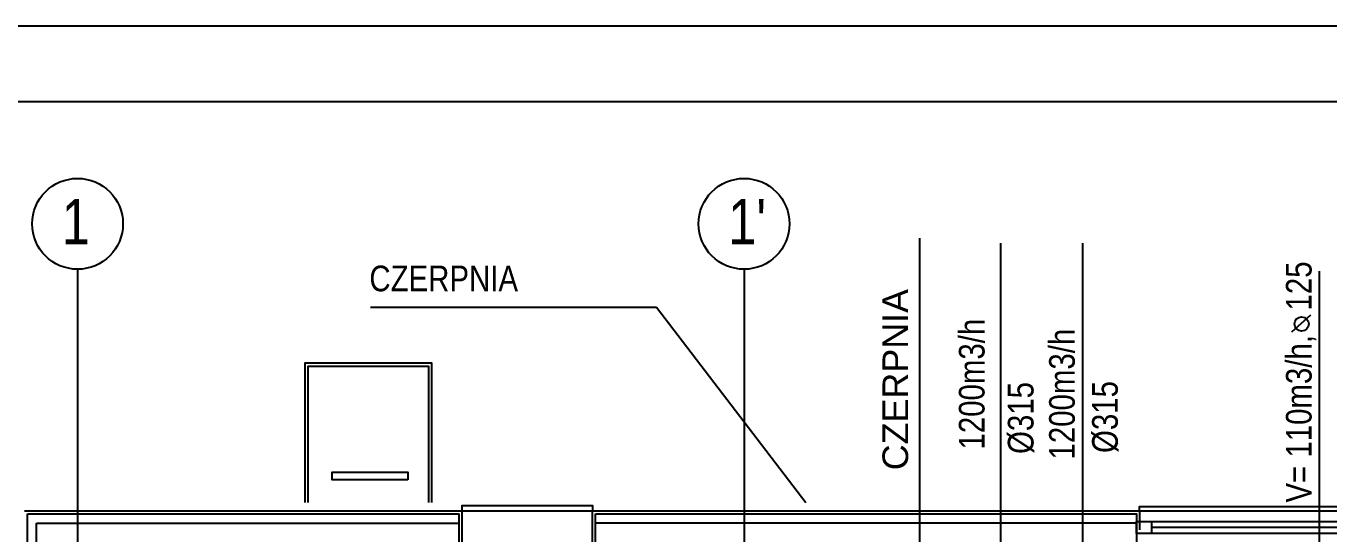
# Model space of a CAD drawing. Header units: millimetres. Extents: x -135140 to 267856, y -70704 to 149933.
# Drawn here: x 164692 to 173294, y 410 to 3766 of the extents above; entities that cross this region are included whole.
import ezdxf

# ---------------------------------------------------------------- set-up
doc = ezdxf.new("R2010")
doc.units = ezdxf.units.MM
doc.header["$LTSCALE"] = 99.9
doc.linetypes.add('ACAD_ISO10W100', pattern=[18, 12, -3, 0, -3])
doc.linetypes.add('HIDDEN', pattern=[9.525, 6.35, -3.175])
for name, color, linetype in [('+48_OSIE', 8, 'Continuous'), ('+48_STOLARKA OKNA', 250, 'Continuous'), ('+48_WIDOK', 250, 'Continuous')]:
    doc.layers.add(name, color=color, linetype=linetype)
doc.layers.add('WENTYLACJA NAPISY', color=7, linetype='Continuous', lineweight=25)
doc.styles.get("Standard").update_dxf_attribs({"font": 'ARIAL.TTF'})
doc.styles.add('WRP_ARIAL', font='ARIAL.TTF', dxfattribs={"width": 0.8})

# ---------------------------------------------------------------- blocks, each defined once
blk = doc.blocks.new('OZN_OSI')
at = {"layer": '+48_OSIE', "linetype": 'Continuous', "ltscale": 5}
blk.add_circle((0, -30), 30, dxfattribs=at)
at = {"layer": '+48_OSIE', "linetype": 'Continuous', "ltscale": 5, "style": 'WRP_ARIAL', "width": 0.8}
blk.add_attdef('NR', (-23.26, -43.54), '', height=30, dxfattribs=at)

msp = doc.modelspace()

# ---------------------------------------------------------------- linework, layer by layer
at = {"layer": '+48_OSIE', "linetype": 'ACAD_ISO10W100', "ltscale": 5}
for p, q in [((165032.4, 2159.1), (165032.4, -24112.6)), ((169432.4, 2159.1), (169432.4, -24112.6))]:
    msp.add_line(p, q, dxfattribs=at)
at = {"layer": '+48_STOLARKA OKNA'}
for points in [[(172022.4, 492.6), (173622.4, 492.6), (173622.4, 412.6), (172022.4, 412.6)], [(172022.4, 492.6), (172122.4, 492.6), (172122.4, 412.6), (172022.4, 412.6)]]:
    msp.add_lwpolyline(points, close=True, dxfattribs=at)
msp.add_lwpolyline([(173522.4, 452.6), (172122.4, 452.6)], dxfattribs=at)
at = {"layer": '+48_WIDOK'}
for p, q in [((167552.4, 332.6), (167552.4, 542.6)), ((167572.4, 332.6), (167572.4, 562.6)), ((168432.4, 332.6), (168432.4, 562.6)), ((168452.4, 332.6), (168452.4, 542.6)), ((164762.4, -6077.4), (164762.4, 482.6)), ((164762.4, 482.6), (167552.4, 482.6)), ((172022.4, 482.6), (168452.4, 482.6))]:
    msp.add_line(p, q, dxfattribs=at)
at = {"layer": '+48_WIDOK', "linetype": 'HIDDEN', "ltscale": 3}
for p, q in [((167572.4, 562.6), (168432.4, 562.6)), ((172042.4, 562.6), (175202.4, 562.6))]:
    msp.add_line(p, q, dxfattribs=at)
at = {"layer": '+48_WIDOK'}
for points in [[(167372.4, 617.6), (167372.4, 1537.6), (166532.4, 1537.6), (166532.4, 617.6)], [(167352.4, 617.6), (167352.4, 1517.6), (166552.4, 1517.6), (166552.4, 617.6)], [(164682.4, 562.6), (167572.4, 562.6)], [(164702.4, 542.6), (167552.4, 542.6)], [(164702.4, -6077.4), (164702.4, 542.6)], [(167572.4, 562.6), (167572.4, 597.6), (168432.4, 597.6), (168432.4, 562.6)], [(168432.4, 562.6), (172042.4, 562.6), (172042.4, 437.6)], [(168452.4, 542.6), (172022.4, 542.6), (172022.4, 277.6)], [(172042.4, 562.6), (172042.4, 592.6), (175202.4, 592.6), (175202.4, 562.6)]]:
    msp.add_lwpolyline(points, dxfattribs=at)
msp.add_lwpolyline([(167212.4, 767.6), (166712.4, 767.6), (166712.4, 817.6), (167212.4, 817.6)], close=True, dxfattribs=at)
at = {"linetype": 'Continuous'}
for p, q in [((198166.4, 3765.8), (156166.4, 3765.8)), ((197666.4, 3265.8), (158166.4, 3265.8))]:
    msp.add_line(p, q, dxfattribs=at)
at = {"ltscale": 0.15}
for p, q in [((166966.9, 1908.4), (168855.6, 1908.4)), ((168855.6, 1908.4), (169840.2, 617.6))]:
    msp.add_line(p, q, dxfattribs=at)
at = {"layer": 'WENTYLACJA NAPISY'}
for points in [[(170591.2, 2363.6), (170591.2, 82.4)], [(171126.1, 2332.2), (171126.1, 51.1)], [(171666.6, 2332.2), (171666.6, -96.7)], [(173230, 2147.2), (173230, 37.6)]]:
    msp.add_lwpolyline(points, dxfattribs=at)
at = {"layer": 'WENTYLACJA NAPISY', "linetype": 'ByBlock'}
msp.add_lwpolyline([(173171.5, 1854.9), (173046.2, 1743.8)], dxfattribs=at)
msp.add_circle((173113.5, 1797.6), 47.2, dxfattribs=at)

# ---------------------------------------------------------------- block references
at = {"layer": '+48_OSIE'}
ref = msp.add_blockref('OZN_OSI', (165032.4, 2759.1), dxfattribs=dict(at, xscale=10, yscale=10, zscale=10))
ref.add_attrib('NR', '1', (164927.7, 2323.7), dxfattribs={"linetype": 'Continuous', "ltscale": 5, "height": 300, "style": 'WRP_ARIAL', "width": 0.8})
ref = msp.add_blockref('OZN_OSI', (169432.4, 2759.1), dxfattribs=dict(at, xscale=10, yscale=10, zscale=10))
ref.add_attrib('NR', "1'", (169327.7, 2323.7), dxfattribs={"linetype": 'Continuous', "ltscale": 5, "height": 300, "style": 'WRP_ARIAL', "width": 0.8})

# ---------------------------------------------------------------- texts
at = {"layer": 'WENTYLACJA NAPISY', "insert": (166959, 2182.8), "char_height": 169.531, "width": 522008.156, "attachment_point": 1}
msp.add_mtext('{\\fArial Narrow|b0|i0|c238|p0;CZERPNIA}', dxfattribs=at)
at = {"layer": 'WENTYLACJA NAPISY', "width": 522008.156, "attachment_point": 1, "rotation": 90}
for s, insert, char_height in [('{\\fArial Narrow|b0|i0|c238|p0;V= 110m3/h,   125}', (173010, 617.8), 169.531), ('CZERPNIA', (170346.3, 831.1), 169.53), ('{\\fArial Narrow|b0|i0|c238|p0;1200m3/h}', (170850.8, 968.3), 169.531), ('{\\fArial Narrow|b0|i0|c238|p0;1200m3/h}', (171446.6, 902.2), 169.531), ('{\\fArial Narrow|b0|i0|c238|p0;%%C315}', (171174, 938.8), 169.531), ('{\\fArial Narrow|b0|i0|c238|p0;%%C315}', (171730.3, 945.3), 169.531)]:
    msp.add_mtext(s, dxfattribs=dict(at, insert=insert, char_height=char_height))

doc.saveas('drawing.dxf')
